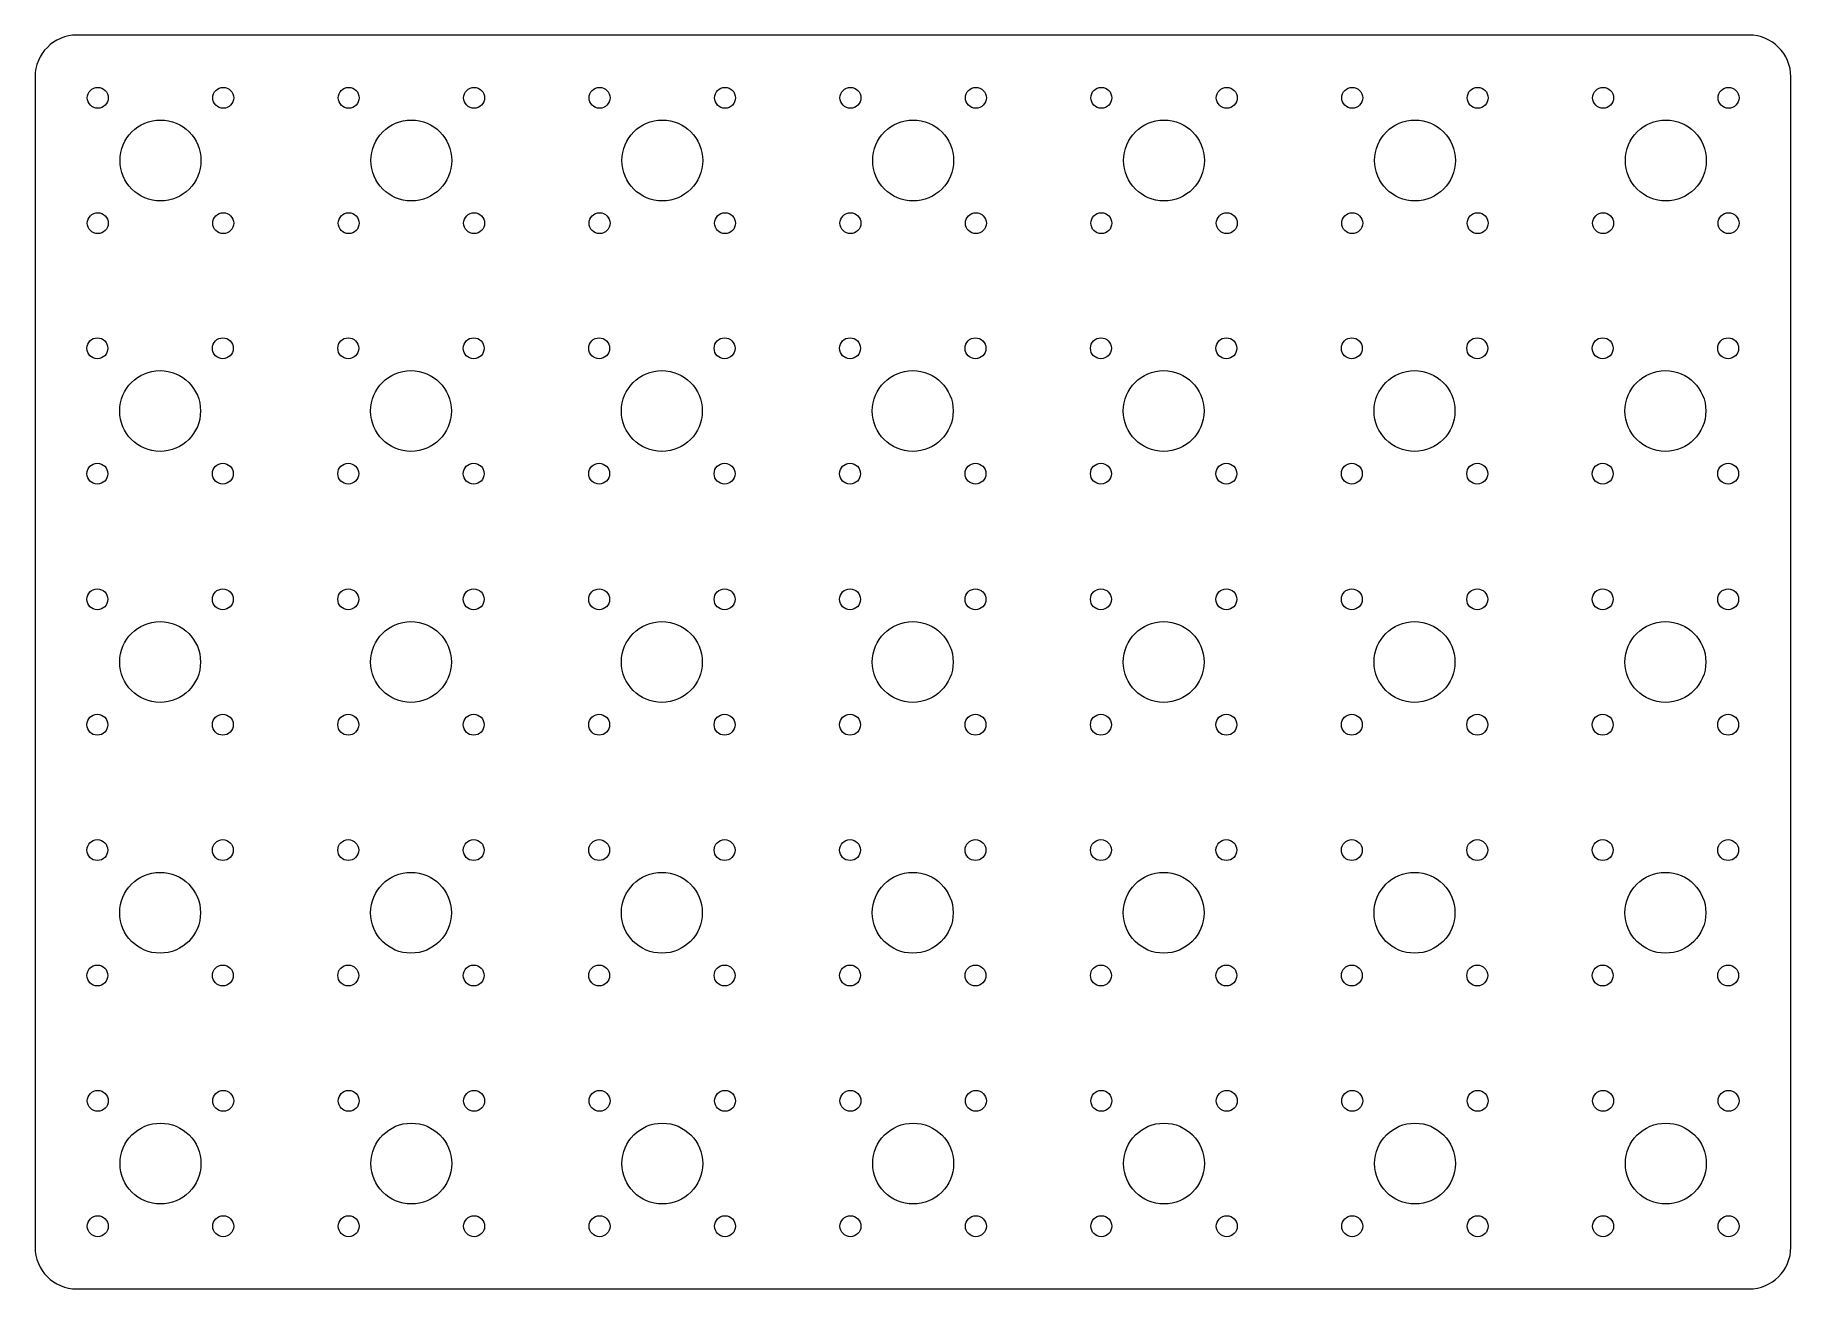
# Model space of a CAD drawing. Header units: millimetres. Extents: x 13 to 139, y -274 to -184.
import ezdxf

# ---------------------------------------------------------------- set-up
doc = ezdxf.new("R2010")
doc.units = ezdxf.units.MM
doc.header["$MEASUREMENT"] = 0
doc.layers.add('Layer 1', color=7, linetype='Continuous', lineweight=0)

msp = doc.modelspace()

# ---------------------------------------------------------------- linework, layer by layer
at = {"layer": 'Layer 1', "color": 1, "lineweight": 9}
for centre, radius in [((17.63, -188.11), 0.75), ((26.63, -188.11), 0.75), ((35.63, -188.11), 0.75), ((44.63, -188.11), 0.75), ((53.63, -188.11), 0.75), ((62.63, -188.11), 0.75), ((71.63, -188.11), 0.75), ((80.63, -188.11), 0.75), ((89.63, -188.11), 0.75), ((98.63, -188.11), 0.75), ((107.63, -188.11), 0.75), ((116.63, -188.11), 0.75), ((125.63, -188.11), 0.75), ((134.63, -188.11), 0.75), ((22.13, -192.61), 2.9), ((40.13, -192.61), 2.9), ((58.13, -192.61), 2.9), ((76.13, -192.61), 2.9), ((94.13, -192.61), 2.9), ((112.13, -192.61), 2.9), ((130.13, -192.61), 2.9), ((17.63, -197.11), 0.75), ((26.63, -197.11), 0.75), ((35.63, -197.11), 0.75), ((44.63, -197.11), 0.75), ((53.63, -197.11), 0.75), ((62.63, -197.11), 0.75), ((71.63, -197.11), 0.75), ((80.63, -197.11), 0.75), ((89.63, -197.11), 0.75), ((98.63, -197.11), 0.75), ((107.63, -197.11), 0.75), ((116.63, -197.11), 0.75), ((125.63, -197.11), 0.75), ((134.63, -197.11), 0.75), ((17.6, -206.09), 0.75), ((26.6, -206.09), 0.75), ((35.6, -206.09), 0.75), ((44.6, -206.09), 0.75), ((53.6, -206.09), 0.75), ((62.6, -206.09), 0.75), ((71.6, -206.09), 0.75), ((80.6, -206.09), 0.75), ((89.6, -206.09), 0.75), ((98.6, -206.09), 0.75), ((107.6, -206.09), 0.75), ((116.6, -206.09), 0.75), ((125.6, -206.09), 0.75), ((134.6, -206.09), 0.75), ((22.1, -210.59), 2.9), ((40.1, -210.59), 2.9), ((58.1, -210.59), 2.9), ((76.1, -210.59), 2.9), ((94.1, -210.59), 2.9), ((112.1, -210.59), 2.9), ((130.1, -210.59), 2.9), ((17.6, -215.09), 0.75), ((26.6, -215.09), 0.75), ((35.6, -215.09), 0.75), ((44.6, -215.09), 0.75), ((53.6, -215.09), 0.75), ((62.6, -215.09), 0.75), ((71.6, -215.09), 0.75), ((80.6, -215.09), 0.75), ((89.6, -215.09), 0.75), ((98.6, -215.09), 0.75), ((107.6, -215.09), 0.75), ((116.6, -215.09), 0.75), ((125.6, -215.09), 0.75), ((134.6, -215.09), 0.75), ((17.6, -224.11), 0.75), ((26.6, -224.11), 0.75), ((35.6, -224.11), 0.75), ((44.6, -224.11), 0.75), ((53.6, -224.11), 0.75), ((62.6, -224.11), 0.75), ((71.6, -224.11), 0.75), ((80.6, -224.11), 0.75), ((89.6, -224.11), 0.75), ((98.6, -224.11), 0.75), ((107.6, -224.11), 0.75), ((116.6, -224.11), 0.75), ((125.6, -224.11), 0.75), ((134.6, -224.11), 0.75), ((22.1, -228.61), 2.9), ((40.1, -228.61), 2.9), ((58.1, -228.61), 2.9), ((76.1, -228.61), 2.9), ((94.1, -228.61), 2.9), ((112.1, -228.61), 2.9), ((130.1, -228.61), 2.9), ((17.6, -233.11), 0.75), ((26.6, -233.11), 0.75), ((35.6, -233.11), 0.75), ((44.6, -233.11), 0.75), ((53.6, -233.11), 0.75), ((62.6, -233.11), 0.75), ((71.6, -233.11), 0.75), ((80.6, -233.11), 0.75), ((89.6, -233.11), 0.75), ((98.6, -233.11), 0.75), ((107.6, -233.11), 0.75), ((116.6, -233.11), 0.75), ((125.6, -233.11), 0.75), ((134.6, -233.11), 0.75), ((17.6, -242.11), 0.75), ((26.6, -242.11), 0.75), ((35.6, -242.11), 0.75), ((44.6, -242.11), 0.75), ((53.6, -242.11), 0.75), ((62.6, -242.11), 0.75), ((71.6, -242.11), 0.75), ((80.6, -242.11), 0.75), ((89.6, -242.11), 0.75), ((98.6, -242.11), 0.75), ((107.6, -242.11), 0.75), ((116.6, -242.11), 0.75), ((125.6, -242.11), 0.75), ((134.6, -242.11), 0.75), ((22.1, -246.61), 2.9), ((40.1, -246.61), 2.9), ((58.1, -246.61), 2.9), ((76.1, -246.61), 2.9), ((94.1, -246.61), 2.9), ((112.1, -246.61), 2.9), ((130.1, -246.61), 2.9), ((17.6, -251.11), 0.75), ((26.6, -251.11), 0.75), ((35.6, -251.11), 0.75), ((44.6, -251.11), 0.75), ((53.6, -251.11), 0.75), ((62.6, -251.11), 0.75), ((71.6, -251.11), 0.75), ((80.6, -251.11), 0.75), ((89.6, -251.11), 0.75), ((98.6, -251.11), 0.75), ((107.6, -251.11), 0.75), ((116.6, -251.11), 0.75), ((125.6, -251.11), 0.75), ((134.6, -251.11), 0.75), ((17.63, -260.11), 0.75), ((26.63, -260.11), 0.75), ((35.63, -260.11), 0.75), ((44.63, -260.11), 0.75), ((53.63, -260.11), 0.75), ((62.63, -260.11), 0.75), ((71.63, -260.11), 0.75), ((80.63, -260.11), 0.75), ((89.63, -260.11), 0.75), ((98.63, -260.11), 0.75), ((107.63, -260.11), 0.75), ((116.63, -260.11), 0.75), ((125.63, -260.11), 0.75), ((134.63, -260.11), 0.75), ((22.13, -264.61), 2.9), ((40.13, -264.61), 2.9), ((58.13, -264.61), 2.9), ((76.13, -264.61), 2.9), ((94.13, -264.61), 2.9), ((112.13, -264.61), 2.9), ((130.13, -264.61), 2.9), ((17.63, -269.11), 0.75), ((26.63, -269.11), 0.75), ((35.63, -269.11), 0.75), ((44.63, -269.11), 0.75), ((53.63, -269.11), 0.75), ((62.63, -269.11), 0.75), ((71.63, -269.11), 0.75), ((80.63, -269.11), 0.75), ((89.63, -269.11), 0.75), ((98.63, -269.11), 0.75), ((107.63, -269.11), 0.75), ((116.63, -269.11), 0.75), ((125.63, -269.11), 0.75), ((134.63, -269.11), 0.75)]:
    msp.add_circle(centre, radius, dxfattribs=at)
at = {"layer": 'Layer 1', "color": 7, "lineweight": 9}
msp.add_open_spline([(136.1, -273.61), (136.1, -273.61), (16.13, -273.61), (16.13, -273.61), (14.48, -273.61), (13.13, -272.27), (13.13, -270.61), (13.13, -270.61), (13.13, -186.61), (13.13, -186.61), (13.13, -184.95), (14.48, -183.61), (16.13, -183.61), (16.13, -183.61), (136.1, -183.61), (136.1, -183.61), (137.76, -183.61), (139.1, -184.95), (139.1, -186.61), (139.1, -186.61), (139.1, -270.61), (139.1, -270.61), (139.1, -272.27), (137.76, -273.61), (136.1, -273.61)], degree=3, knots=[0, 0, 0, 0, 1, 1, 1, 2, 2, 2, 3, 3, 3, 4, 4, 4, 5, 5, 5, 6, 6, 6, 7, 7, 7, 8, 8, 8, 8], dxfattribs=at)

doc.saveas('drawing.dxf')
